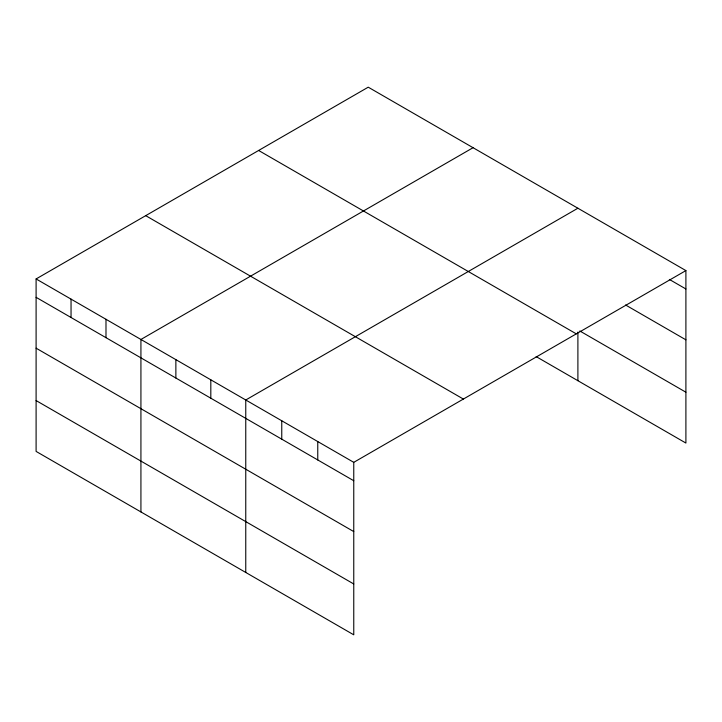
<?xml version="1.0" encoding="UTF-8"?>
<svg xmlns="http://www.w3.org/2000/svg" width="722" height="722" viewBox="0 0 722 722"><rect width="100%" height="100%" fill="white"/><g stroke="black" fill="none" stroke-linecap="round" stroke-linejoin="round"><path stroke-width="1.08" d="M685.9 270.588L368.238 87.181L36.1 278.945L36.1 451.412L353.762 634.818L353.762 462.342L685.9 270.588L685.9 443.055L536.157 356.605M473.063 147.703L140.925 339.466L140.925 511.934M577.898 208.225L245.76 399.988L245.76 572.456M669.357 279.423L685.9 288.971M625.577 304.991L685.9 339.827M579.838 330.983L685.9 392.208M258.629 150.465L576.291 333.862M145.709 215.661L463.371 399.058M36.1 278.945L353.762 462.342M36.1 297.329L353.762 480.735M36.1 348.175L353.762 531.582M36.1 400.566L353.762 583.972M577.898 332.066L577.898 380.702M317.761 441.557L317.761 459.95M281.76 420.773L281.76 439.166M210.815 379.808L210.815 398.201M175.87 359.637L175.87 378.03M105.99 319.286L105.99 337.679M71.045 299.116L71.045 317.509"/></g></svg>
